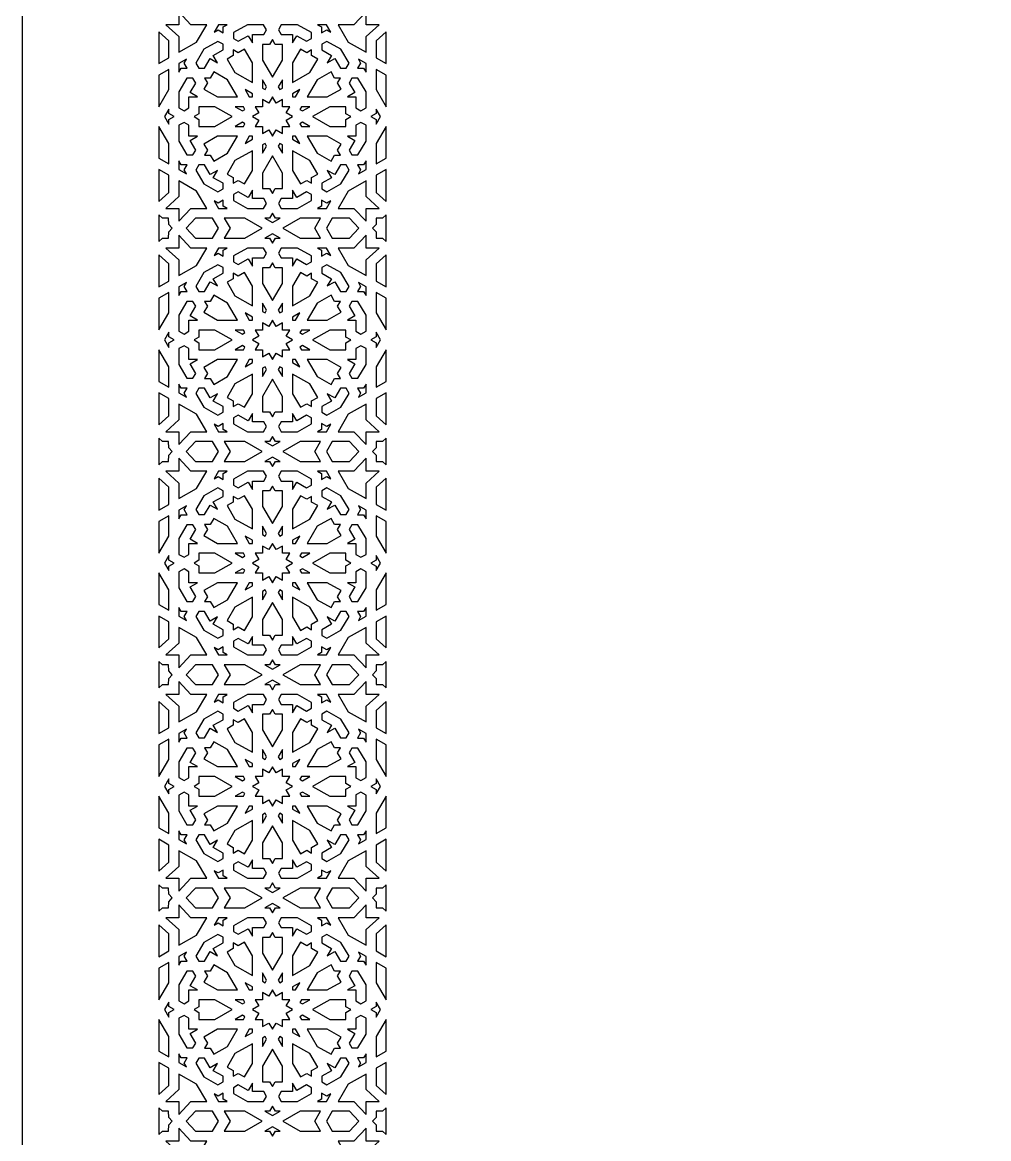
# Model space of a CAD drawing. Extents: x -425 to 425, y -950 to 950.
# Drawn here: x -425 to 0, y -1.3 to 489.6 of the extents above; entities that cross this region are included whole.
import ezdxf

# ---------------------------------------------------------------- set-up
doc = ezdxf.new("R2010")
doc.units = 0
doc.header["$MEASUREMENT"] = 0
doc.layers.add('LAYER_1', color=18, linetype='CONTINUOUS')

msp = doc.modelspace()

# ---------------------------------------------------------------- linework, layer by layer
at = {"layer": 'LAYER_1'}
for points in [[(-425, -950), (425, -950), (425, 950), (-425, 950)], [(-356.15, 488.59), (-361.94, 488.59), (-356.15, 483.4), (-356.15, 476.53), (-348.36, 480.94), (-343.86, 488.59), (-350.87, 488.59), (-356.15, 494.27)], [(-279.14, 488.59), (-286.14, 488.59), (-281.64, 480.94), (-273.85, 476.53), (-273.85, 483.4), (-268.06, 488.59), (-273.85, 488.59), (-273.85, 494.27)], [(-340.7, 485.28), (-338.93, 486.29), (-336.64, 484.99), (-336.64, 487.59), (-334.87, 488.59), (-338.76, 488.59)], [(-332.19, 485.1), (-332.19, 482.53), (-330.03, 481.31), (-325.72, 483.76), (-323.83, 480.56), (-323.83, 484.25), (-318.85, 484.25), (-317.61, 486.37), (-318.91, 488.59), (-326.03, 488.59)], [(-312.39, 486.37), (-311.15, 484.25), (-306.17, 484.25), (-306.17, 480.56), (-304.28, 483.76), (-299.97, 481.31), (-297.81, 482.53), (-297.81, 485.1), (-303.97, 488.59), (-311.09, 488.59)], [(-293.36, 487.59), (-293.36, 484.99), (-291.07, 486.29), (-289.3, 485.28), (-291.24, 488.59), (-295.13, 488.59)], [(-364.98, 471.48), (-360.57, 473.98), (-360.57, 481.57), (-364.98, 485.52)], [(-345.12, 477.77), (-348.68, 471.72), (-347.37, 469.5), (-344.88, 469.5), (-342.39, 473.73), (-339.13, 471.89), (-341.01, 475.09), (-336.7, 477.53), (-336.7, 479.98), (-338.96, 481.26)], [(-316.26, 479.91), (-319.41, 479.91), (-319.41, 473.04), (-315, 465.54), (-310.59, 473.04), (-310.59, 479.91), (-313.74, 479.91), (-315, 482.06)], [(-293.3, 479.98), (-293.3, 477.53), (-288.99, 475.09), (-290.87, 471.89), (-287.61, 473.73), (-285.12, 469.5), (-282.63, 469.5), (-281.32, 471.72), (-284.88, 477.77), (-291.04, 481.26)], [(-269.43, 481.57), (-269.43, 473.98), (-265.02, 471.48), (-265, 471.49), (-265, 485.5), (-265.02, 485.52)], [(-330.06, 476.28), (-332.25, 477.52), (-332.25, 475.04), (-334.97, 473.5), (-331.47, 467.55), (-323.83, 463.22), (-323.83, 471.88), (-327.33, 477.83)], [(-306.17, 471.88), (-306.17, 463.22), (-298.53, 467.55), (-295.03, 473.5), (-297.75, 475.04), (-297.75, 477.52), (-299.94, 476.28), (-302.67, 477.83)], [(-356.15, 471.52), (-356.15, 467.7), (-355.13, 469.44), (-352.48, 469.44), (-353.8, 471.69), (-352.78, 473.43)], [(-276.2, 471.69), (-277.52, 469.44), (-274.88, 469.44), (-273.85, 467.7), (-273.85, 471.52), (-277.22, 473.43)], [(-364.98, 466.46), (-364.98, 452.54), (-360.57, 460.04), (-360.57, 468.96)], [(-342.35, 465.13), (-344.87, 465.13), (-343.61, 462.98), (-345.18, 460.31), (-339.12, 456.87), (-330.3, 456.87), (-334.71, 464.37), (-340.77, 467.81)], [(-295.29, 464.37), (-299.7, 456.87), (-290.88, 456.87), (-284.82, 460.31), (-286.39, 462.98), (-285.13, 465.13), (-287.65, 465.13), (-289.23, 467.81)], [(-269.43, 460.04), (-265.02, 452.54), (-265, 452.57), (-265, 466.47), (-265.02, 466.46), (-269.43, 468.96)], [(-356.15, 459.02), (-356.15, 452.04), (-353.88, 450.76), (-351.73, 451.98), (-351.73, 456.87), (-347.96, 456.87), (-351.22, 458.72), (-348.73, 462.95), (-349.98, 465.07), (-352.59, 465.07)], [(-319.41, 460.71), (-318.23, 460.04), (-317.55, 461.2), (-319.41, 464.36)], [(-312.45, 461.2), (-311.77, 460.04), (-310.59, 460.71), (-310.59, 464.36)], [(-281.27, 462.95), (-278.78, 458.72), (-282.04, 456.87), (-278.27, 456.87), (-278.27, 451.98), (-276.12, 450.76), (-273.85, 452.04), (-273.85, 459.02), (-277.41, 465.07), (-280.02, 465.07)], [(-325.19, 456.87), (-323.83, 456.87), (-323.83, 458.21), (-327.05, 460.03)], [(-316.62, 454.12), (-319.41, 455.7), (-319.41, 452.53), (-322.64, 452.53), (-321.03, 449.79), (-323.82, 448.2), (-321.03, 446.62), (-322.64, 443.87), (-319.41, 443.87), (-319.41, 440.7), (-316.62, 442.29), (-315, 439.54), (-313.38, 442.29), (-310.59, 440.7), (-310.59, 443.87), (-307.36, 443.87), (-308.97, 446.62), (-306.18, 448.2), (-308.97, 449.79), (-307.36, 452.53), (-310.59, 452.53), (-310.59, 455.7), (-313.38, 454.12), (-315, 456.86)], [(-306.17, 458.21), (-306.17, 456.87), (-304.81, 456.87), (-302.95, 460.03)], [(-347.31, 449.44), (-349.49, 448.2), (-347.31, 446.96), (-347.31, 443.87), (-340.31, 443.87), (-332.67, 448.2), (-340.31, 452.53), (-347.31, 452.53)], [(-328.24, 450.71), (-327.07, 451.37), (-327.75, 452.53), (-331.46, 452.53)], [(-302.93, 451.37), (-301.76, 450.71), (-298.54, 452.53), (-302.25, 452.53)], [(-297.34, 448.2), (-289.7, 443.87), (-282.69, 443.87), (-282.69, 446.96), (-280.51, 448.2), (-282.69, 449.44), (-282.69, 452.53), (-289.7, 452.53)], [(-362.51, 448.2), (-360.57, 444.89), (-360.57, 446.9), (-358.28, 448.2), (-360.57, 449.5), (-360.57, 451.51)], [(-269.43, 449.5), (-271.72, 448.2), (-269.43, 446.9), (-269.43, 444.89), (-267.49, 448.2), (-269.43, 451.51)], [(-364.98, 429.93), (-360.57, 427.43), (-360.57, 436.36), (-364.98, 443.86)], [(-356.15, 444.36), (-356.15, 437.37), (-352.59, 431.33), (-349.98, 431.33), (-348.73, 433.45), (-351.22, 437.68), (-347.96, 439.53), (-351.73, 439.53), (-351.73, 444.42), (-353.88, 445.64)], [(-331.46, 443.87), (-327.75, 443.87), (-327.07, 445.03), (-328.24, 445.7)], [(-302.93, 445.03), (-302.25, 443.87), (-298.54, 443.87), (-301.76, 445.7)], [(-278.27, 444.42), (-278.27, 439.53), (-282.04, 439.53), (-278.78, 437.68), (-281.27, 433.45), (-280.02, 431.33), (-277.41, 431.33), (-273.85, 437.37), (-273.85, 444.36), (-276.12, 445.64)], [(-269.43, 436.36), (-269.43, 427.43), (-265, 429.93), (-265, 443.86)], [(-345.18, 436.09), (-343.61, 433.41), (-344.87, 431.27), (-342.35, 431.27), (-340.77, 428.59), (-334.71, 432.03), (-330.3, 439.53), (-339.12, 439.53)], [(-327.05, 436.37), (-323.83, 438.2), (-323.83, 439.53), (-325.19, 439.53)], [(-306.17, 438.2), (-302.95, 436.37), (-304.81, 439.53), (-306.17, 439.53)], [(-295.29, 432.03), (-289.23, 428.59), (-287.65, 431.27), (-285.13, 431.27), (-286.39, 433.41), (-284.82, 436.09), (-290.88, 439.53), (-299.7, 439.53)], [(-331.47, 428.85), (-334.97, 422.9), (-332.25, 421.35), (-332.25, 418.88), (-330.06, 420.11), (-327.33, 418.57), (-323.83, 424.52), (-323.83, 433.18)], [(-319.41, 435.69), (-319.41, 432.04), (-317.55, 435.2), (-318.23, 436.36)], [(-312.45, 435.2), (-310.59, 432.04), (-310.59, 435.69), (-311.77, 436.36)], [(-306.17, 424.52), (-302.67, 418.57), (-299.94, 420.11), (-297.75, 418.88), (-297.75, 421.35), (-295.03, 422.9), (-298.53, 428.85), (-306.17, 433.18)], [(-356.15, 424.88), (-352.78, 422.97), (-353.8, 424.71), (-352.48, 426.96), (-355.13, 426.96), (-356.15, 428.7)], [(-319.41, 423.36), (-319.41, 416.49), (-316.26, 416.49), (-315, 414.34), (-313.74, 416.49), (-310.59, 416.49), (-310.59, 423.36), (-315, 430.86)], [(-274.88, 426.96), (-277.52, 426.96), (-276.2, 424.71), (-277.22, 422.97), (-273.85, 424.88), (-273.85, 428.7)], [(-364.98, 410.88), (-360.57, 414.83), (-360.57, 422.42), (-364.98, 424.92)], [(-348.68, 424.68), (-345.12, 418.63), (-338.96, 415.14), (-336.7, 416.42), (-336.7, 418.87), (-341.01, 421.31), (-339.13, 424.51), (-342.39, 422.66), (-344.88, 426.9), (-347.37, 426.9)], [(-287.61, 422.66), (-290.87, 424.51), (-288.99, 421.31), (-293.3, 418.87), (-293.3, 416.42), (-291.04, 415.14), (-284.88, 418.63), (-281.32, 424.68), (-282.63, 426.9), (-285.12, 426.9)], [(-269.43, 422.42), (-269.43, 414.83), (-265, 410.88), (-265, 424.92)], [(-356.15, 412.99), (-361.94, 407.81), (-356.15, 407.81), (-356.15, 402.13), (-350.87, 407.81), (-343.86, 407.81), (-348.36, 415.45), (-356.15, 419.87)], [(-281.64, 415.45), (-286.14, 407.81), (-279.14, 407.81), (-273.85, 402.13), (-273.85, 407.81), (-268.06, 407.81), (-273.85, 412.99), (-273.85, 419.87)], [(-325.72, 412.64), (-330.03, 415.09), (-332.19, 413.86), (-332.19, 411.3), (-326.03, 407.81), (-318.91, 407.81), (-317.61, 410.03), (-318.85, 412.15), (-323.83, 412.15), (-323.83, 415.84)], [(-306.17, 412.15), (-311.15, 412.15), (-312.39, 410.03), (-311.09, 407.81), (-303.97, 407.81), (-297.81, 411.3), (-297.81, 413.86), (-299.97, 415.09), (-304.28, 412.64), (-306.17, 415.84)], [(-338.93, 410.11), (-340.7, 411.11), (-338.76, 407.81), (-334.87, 407.81), (-336.64, 408.81), (-336.64, 411.41)], [(-293.36, 408.81), (-295.13, 407.81), (-291.24, 407.81), (-289.3, 411.11), (-291.07, 410.11), (-293.36, 411.41)], [(-364.98, 393.27), (-363.35, 394.73), (-360.65, 394.73), (-360.57, 397.46), (-359.05, 399.1), (-360.57, 400.74), (-360.65, 403.47), (-363.35, 403.47), (-364.98, 404.93)], [(-352.98, 399.1), (-348.91, 394.73), (-341.31, 394.73), (-338.74, 399.1), (-341.31, 403.47), (-348.91, 403.47)], [(-333.64, 399.1), (-336.21, 394.73), (-327.21, 394.73), (-319.5, 399.1), (-327.21, 403.47), (-336.21, 403.47)], [(-316.32, 403.47), (-318.37, 403.47), (-315, 401.56), (-311.63, 403.47), (-313.68, 403.47), (-315, 405.72)], [(-310.5, 399.1), (-302.79, 394.73), (-293.8, 394.73), (-296.36, 399.1), (-293.8, 403.47), (-302.79, 403.47)], [(-291.26, 399.1), (-288.69, 394.73), (-281.09, 394.73), (-277.03, 399.1), (-281.09, 403.47), (-288.69, 403.47)], [(-266.65, 403.47), (-269.35, 403.47), (-269.43, 400.74), (-270.95, 399.1), (-269.43, 397.46), (-269.35, 394.73), (-266.65, 394.73), (-265.02, 393.27), (-265, 393.29), (-265, 404.93)], [(-356.15, 390.39), (-361.94, 390.39), (-356.15, 385.21), (-356.15, 378.33), (-348.36, 382.75), (-343.86, 390.39), (-350.87, 390.39), (-356.15, 396.07)], [(-318.37, 394.73), (-316.32, 394.73), (-315, 392.48), (-313.68, 394.73), (-311.63, 394.73), (-315, 396.64)], [(-279.14, 390.39), (-286.14, 390.39), (-281.64, 382.75), (-273.85, 378.33), (-273.85, 385.21), (-268.06, 390.39), (-273.85, 390.39), (-273.85, 396.07)], [(-340.7, 387.08), (-338.93, 388.09), (-336.64, 386.79), (-336.64, 389.39), (-334.87, 390.39), (-338.76, 390.39)], [(-332.19, 386.9), (-332.19, 384.34), (-330.03, 383.11), (-325.72, 385.56), (-323.83, 382.36), (-323.83, 386.05), (-318.85, 386.05), (-317.61, 388.17), (-318.91, 390.39), (-326.03, 390.39)], [(-312.39, 388.17), (-311.15, 386.05), (-306.17, 386.05), (-306.17, 382.36), (-304.28, 385.56), (-299.97, 383.11), (-297.81, 384.34), (-297.81, 386.9), (-303.97, 390.39), (-311.09, 390.39)], [(-293.36, 389.39), (-293.36, 386.79), (-291.07, 388.09), (-289.3, 387.08), (-291.24, 390.39), (-295.13, 390.39)], [(-364.98, 373.28), (-360.57, 375.78), (-360.57, 383.37), (-364.98, 387.32)], [(-345.12, 379.57), (-348.68, 373.52), (-347.37, 371.3), (-344.88, 371.3), (-342.39, 375.54), (-339.13, 373.69), (-341.01, 376.89), (-336.7, 379.33), (-336.7, 381.78), (-338.96, 383.06)], [(-316.26, 381.71), (-319.41, 381.71), (-319.41, 374.84), (-315, 367.34), (-310.59, 374.84), (-310.59, 381.71), (-313.74, 381.71), (-315, 383.86)], [(-293.3, 381.78), (-293.3, 379.33), (-288.99, 376.89), (-290.87, 373.69), (-287.61, 375.54), (-285.12, 371.3), (-282.63, 371.3), (-281.32, 373.52), (-284.88, 379.57), (-291.04, 383.06)], [(-269.43, 383.37), (-269.43, 375.78), (-265.02, 373.28), (-265.02, 387.32)], [(-330.06, 378.08), (-332.25, 379.32), (-332.25, 376.85), (-334.97, 375.3), (-331.47, 369.35), (-323.83, 365.02), (-323.83, 373.68), (-327.33, 379.63)], [(-306.17, 373.68), (-306.17, 365.02), (-298.53, 369.35), (-295.03, 375.3), (-297.75, 376.85), (-297.75, 379.32), (-299.94, 378.08), (-302.67, 379.63)], [(-356.15, 373.32), (-356.15, 369.5), (-355.13, 371.24), (-352.48, 371.24), (-353.8, 373.49), (-352.78, 375.23)], [(-276.2, 373.49), (-277.52, 371.24), (-274.88, 371.24), (-273.85, 369.5), (-273.85, 373.32), (-277.22, 375.23)], [(-364.98, 368.27), (-364.98, 354.34), (-360.57, 361.84), (-360.57, 370.77)], [(-342.35, 366.93), (-344.87, 366.93), (-343.61, 364.79), (-345.18, 362.11), (-339.12, 358.67), (-330.3, 358.67), (-334.71, 366.17), (-340.77, 369.61)], [(-295.29, 366.17), (-299.7, 358.67), (-290.88, 358.67), (-284.82, 362.11), (-286.39, 364.79), (-285.13, 366.93), (-287.65, 366.93), (-289.23, 369.61)], [(-269.43, 361.84), (-265.02, 354.34), (-265.02, 368.27), (-269.43, 370.77)], [(-356.15, 360.82), (-356.15, 353.84), (-353.88, 352.56), (-351.73, 353.78), (-351.73, 358.67), (-347.96, 358.67), (-351.22, 360.52), (-348.73, 364.75), (-349.98, 366.87), (-352.59, 366.87)], [(-319.41, 362.51), (-318.23, 361.84), (-317.55, 363), (-319.41, 366.16)], [(-312.45, 363), (-311.77, 361.84), (-310.59, 362.51), (-310.59, 366.16)], [(-281.27, 364.75), (-278.78, 360.52), (-282.04, 358.67), (-278.27, 358.67), (-278.27, 353.78), (-276.12, 352.56), (-273.85, 353.84), (-273.85, 360.82), (-277.41, 366.87), (-280.02, 366.87)], [(-325.19, 358.67), (-323.83, 358.67), (-323.83, 360), (-327.05, 361.83)], [(-316.62, 355.91), (-319.41, 357.5), (-319.41, 354.33), (-322.64, 354.33), (-321.03, 351.58), (-323.82, 350), (-321.03, 348.41), (-322.64, 345.67), (-319.41, 345.67), (-319.41, 342.5), (-316.62, 344.08), (-315, 341.34), (-313.38, 344.08), (-310.59, 342.5), (-310.59, 345.67), (-307.36, 345.67), (-308.97, 348.41), (-306.18, 350), (-308.97, 351.58), (-307.36, 354.33), (-310.59, 354.33), (-310.59, 357.5), (-313.38, 355.91), (-315, 358.66)], [(-306.17, 360), (-306.17, 358.67), (-304.81, 358.67), (-302.95, 361.83)], [(-347.31, 351.24), (-349.49, 350), (-347.31, 348.76), (-347.31, 345.67), (-340.31, 345.67), (-332.67, 350), (-340.31, 354.33), (-347.31, 354.33)], [(-328.24, 352.5), (-327.07, 353.17), (-327.75, 354.33), (-331.46, 354.33)], [(-302.93, 353.17), (-301.76, 352.5), (-298.54, 354.33), (-302.25, 354.33)], [(-297.34, 350), (-289.7, 345.67), (-282.69, 345.67), (-282.69, 348.76), (-280.51, 350), (-282.69, 351.24), (-282.69, 354.33), (-289.7, 354.33)], [(-362.51, 350), (-360.57, 346.69), (-360.57, 348.7), (-358.28, 350), (-360.57, 351.3), (-360.57, 353.31)], [(-269.43, 351.3), (-271.72, 350), (-269.43, 348.7), (-269.43, 346.69), (-267.49, 350), (-269.43, 353.31)], [(-364.98, 331.73), (-360.57, 329.23), (-360.57, 338.16), (-364.98, 345.66)], [(-356.15, 346.16), (-356.15, 339.18), (-352.59, 333.13), (-349.98, 333.13), (-348.73, 335.25), (-351.22, 339.48), (-347.96, 341.33), (-351.73, 341.33), (-351.73, 346.22), (-353.88, 347.44)], [(-331.46, 345.67), (-327.75, 345.67), (-327.07, 346.83), (-328.24, 347.49)], [(-302.93, 346.83), (-302.25, 345.67), (-298.54, 345.67), (-301.76, 347.49)], [(-278.27, 346.22), (-278.27, 341.33), (-282.04, 341.33), (-278.78, 339.48), (-281.27, 335.25), (-280.02, 333.13), (-277.41, 333.13), (-273.85, 339.18), (-273.85, 346.16), (-276.12, 347.44)], [(-269.43, 338.16), (-269.43, 329.23), (-265.02, 331.73), (-265, 331.72), (-265, 345.63), (-265.02, 345.66)], [(-345.18, 337.89), (-343.61, 335.22), (-344.87, 333.07), (-342.35, 333.07), (-340.77, 330.39), (-334.71, 333.83), (-330.3, 341.33), (-339.12, 341.33)], [(-327.05, 338.17), (-323.83, 339.99), (-323.83, 341.33), (-325.19, 341.33)], [(-306.17, 339.99), (-302.95, 338.17), (-304.81, 341.33), (-306.17, 341.33)], [(-295.29, 333.83), (-289.23, 330.39), (-287.65, 333.07), (-285.13, 333.07), (-286.39, 335.22), (-284.82, 337.89), (-290.88, 341.33), (-299.7, 341.33)], [(-331.47, 330.65), (-334.97, 324.7), (-332.25, 323.15), (-332.25, 320.68), (-330.06, 321.92), (-327.33, 320.37), (-323.83, 326.32), (-323.83, 334.98)], [(-319.41, 337.49), (-319.41, 333.84), (-317.55, 337), (-318.23, 338.16)], [(-312.45, 337), (-310.59, 333.84), (-310.59, 337.49), (-311.77, 338.16)], [(-306.17, 326.32), (-302.67, 320.37), (-299.94, 321.92), (-297.75, 320.68), (-297.75, 323.15), (-295.03, 324.7), (-298.53, 330.65), (-306.17, 334.98)], [(-356.15, 326.68), (-352.78, 324.77), (-353.8, 326.51), (-352.48, 328.76), (-355.13, 328.76), (-356.15, 330.5)], [(-319.41, 325.16), (-319.41, 318.29), (-316.26, 318.29), (-315, 316.14), (-313.74, 318.29), (-310.59, 318.29), (-310.59, 325.16), (-315, 332.66)], [(-274.88, 328.76), (-277.52, 328.76), (-276.2, 326.51), (-277.22, 324.77), (-273.85, 326.68), (-273.85, 330.5)], [(-364.98, 312.68), (-360.57, 316.63), (-360.57, 324.22), (-364.98, 326.72)], [(-348.68, 326.48), (-345.12, 320.43), (-338.96, 316.94), (-336.7, 318.22), (-336.7, 320.67), (-341.01, 323.11), (-339.13, 326.31), (-342.39, 324.47), (-344.88, 328.7), (-347.37, 328.7)], [(-287.61, 324.47), (-290.87, 326.31), (-288.99, 323.11), (-293.3, 320.67), (-293.3, 318.22), (-291.04, 316.94), (-284.88, 320.43), (-281.32, 326.48), (-282.63, 328.7), (-285.12, 328.7)], [(-269.43, 324.22), (-269.43, 316.63), (-265.02, 312.68), (-265, 312.7), (-265, 326.71), (-265.02, 326.72)], [(-356.15, 314.8), (-361.94, 309.61), (-356.15, 309.61), (-356.15, 303.93), (-350.87, 309.61), (-343.86, 309.61), (-348.36, 317.26), (-356.15, 321.67)], [(-281.64, 317.26), (-286.14, 309.61), (-279.14, 309.61), (-273.85, 303.93), (-273.85, 309.61), (-268.06, 309.61), (-273.85, 314.8), (-273.85, 321.67)], [(-325.72, 314.44), (-330.03, 316.89), (-332.19, 315.66), (-332.19, 313.1), (-326.03, 309.61), (-318.91, 309.61), (-317.61, 311.83), (-318.85, 313.95), (-323.83, 313.95), (-323.83, 317.64)], [(-306.17, 313.95), (-311.15, 313.95), (-312.39, 311.83), (-311.09, 309.61), (-303.97, 309.61), (-297.81, 313.1), (-297.81, 315.66), (-299.97, 316.89), (-304.28, 314.44), (-306.17, 317.64)], [(-338.93, 311.91), (-340.7, 312.92), (-338.76, 309.61), (-334.87, 309.61), (-336.64, 310.61), (-336.64, 313.21)], [(-293.36, 310.61), (-295.13, 309.61), (-291.24, 309.61), (-289.3, 312.92), (-291.07, 311.91), (-293.36, 313.21)], [(-365, 295.09), (-363.35, 296.57), (-360.65, 296.57), (-360.57, 299.3), (-359.06, 300.92), (-360.57, 302.54), (-360.65, 305.27), (-363.35, 305.27), (-365, 306.75)], [(-352.96, 300.92), (-348.91, 296.57), (-341.31, 296.57), (-338.75, 300.92), (-341.31, 305.27), (-348.91, 305.27)], [(-333.65, 300.92), (-336.21, 296.57), (-327.21, 296.57), (-319.54, 300.92), (-327.21, 305.27), (-336.21, 305.27)], [(-316.32, 305.27), (-318.37, 305.27), (-315, 303.36), (-311.63, 305.27), (-313.68, 305.27), (-315, 307.52)], [(-310.46, 300.92), (-302.79, 296.57), (-293.8, 296.57), (-296.35, 300.92), (-293.8, 305.27), (-302.79, 305.27)], [(-291.25, 300.92), (-288.69, 296.57), (-281.09, 296.57), (-277.04, 300.92), (-281.09, 305.27), (-288.69, 305.27)], [(-266.65, 305.27), (-269.35, 305.27), (-269.43, 302.54), (-270.94, 300.92), (-269.43, 299.3), (-269.35, 296.57), (-266.65, 296.57), (-265, 295.09), (-265, 306.75)], [(-356.15, 292.23), (-361.94, 292.23), (-356.15, 287.04), (-356.15, 280.17), (-348.36, 284.58), (-343.86, 292.23), (-350.87, 292.23), (-356.15, 297.91)], [(-318.37, 296.57), (-316.32, 296.57), (-315, 294.32), (-313.68, 296.57), (-311.63, 296.57), (-315, 298.48)], [(-279.14, 292.23), (-286.14, 292.23), (-281.64, 284.58), (-273.85, 280.17), (-273.85, 287.04), (-268.06, 292.23), (-273.85, 292.23), (-273.85, 297.91)], [(-340.7, 288.92), (-338.93, 289.93), (-336.64, 288.63), (-336.64, 291.23), (-334.87, 292.23), (-338.76, 292.23)], [(-332.19, 288.74), (-332.19, 286.17), (-330.03, 284.95), (-325.72, 287.4), (-323.83, 284.2), (-323.83, 287.89), (-318.85, 287.89), (-317.61, 290.01), (-318.91, 292.23), (-326.03, 292.23)], [(-312.39, 290.01), (-311.15, 287.89), (-306.17, 287.89), (-306.17, 284.2), (-304.28, 287.4), (-299.97, 284.95), (-297.81, 286.17), (-297.81, 288.74), (-303.97, 292.23), (-311.09, 292.23)], [(-293.36, 291.23), (-293.36, 288.63), (-291.07, 289.93), (-289.3, 288.92), (-291.24, 292.23), (-295.13, 292.23)], [(-364.98, 275.11), (-360.57, 277.61), (-360.57, 285.21), (-364.98, 289.16)], [(-345.12, 281.41), (-348.68, 275.36), (-347.37, 273.14), (-344.88, 273.14), (-342.39, 277.37), (-339.13, 275.53), (-341.01, 278.73), (-336.7, 281.17), (-336.7, 283.62), (-338.96, 284.9)], [(-316.26, 283.55), (-319.41, 283.55), (-319.41, 276.68), (-315, 269.18), (-310.59, 276.68), (-310.59, 283.55), (-313.74, 283.55), (-315, 285.7)], [(-293.3, 283.62), (-293.3, 281.17), (-288.99, 278.73), (-290.87, 275.53), (-287.61, 277.37), (-285.12, 273.14), (-282.63, 273.14), (-281.32, 275.36), (-284.88, 281.41), (-291.04, 284.9)], [(-269.43, 285.21), (-269.43, 277.61), (-265.02, 275.11), (-265, 275.13), (-265, 289.14), (-265.02, 289.16)], [(-330.06, 279.92), (-332.25, 281.16), (-332.25, 278.68), (-334.97, 277.14), (-331.47, 271.19), (-323.83, 266.86), (-323.83, 275.52), (-327.33, 281.47)], [(-306.17, 275.52), (-306.17, 266.86), (-298.53, 271.19), (-295.03, 277.14), (-297.75, 278.68), (-297.75, 281.16), (-299.94, 279.92), (-302.67, 281.47)], [(-356.15, 275.16), (-356.15, 271.34), (-355.13, 273.08), (-352.48, 273.08), (-353.8, 275.33), (-352.78, 277.07)], [(-276.2, 275.33), (-277.52, 273.08), (-274.88, 273.08), (-273.85, 271.34), (-273.85, 275.16), (-277.22, 277.07)], [(-364.98, 270.1), (-364.98, 256.18), (-360.57, 263.68), (-360.57, 272.6)], [(-342.35, 268.77), (-344.87, 268.77), (-343.61, 266.62), (-345.18, 263.95), (-339.12, 260.51), (-330.3, 260.51), (-334.71, 268.01), (-340.77, 271.45)], [(-295.29, 268.01), (-299.7, 260.51), (-290.88, 260.51), (-284.82, 263.95), (-286.39, 266.62), (-285.13, 268.77), (-287.65, 268.77), (-289.23, 271.45)], [(-269.43, 263.68), (-265.02, 256.18), (-265, 256.21), (-265, 270.11), (-265.02, 270.1), (-269.43, 272.6)], [(-356.15, 262.66), (-356.15, 255.68), (-353.88, 254.4), (-351.73, 255.62), (-351.73, 260.51), (-347.96, 260.51), (-351.22, 262.36), (-348.73, 266.59), (-349.98, 268.71), (-352.59, 268.71)], [(-319.41, 264.35), (-318.23, 263.68), (-317.55, 264.84), (-319.41, 268)], [(-312.45, 264.84), (-311.77, 263.68), (-310.59, 264.35), (-310.59, 268)], [(-281.27, 266.59), (-278.78, 262.36), (-282.04, 260.51), (-278.27, 260.51), (-278.27, 255.62), (-276.12, 254.4), (-273.85, 255.68), (-273.85, 262.66), (-277.41, 268.71), (-280.02, 268.71)], [(-325.19, 260.51), (-323.83, 260.51), (-323.83, 261.85), (-327.05, 263.67)], [(-316.62, 257.75), (-319.41, 259.34), (-319.41, 256.17), (-322.64, 256.17), (-321.03, 253.42), (-323.82, 251.84), (-321.03, 250.25), (-322.64, 247.51), (-319.41, 247.51), (-319.41, 244.34), (-316.62, 245.92), (-315, 243.18), (-313.38, 245.92), (-310.59, 244.34), (-310.59, 247.51), (-307.36, 247.51), (-308.97, 250.25), (-306.18, 251.84), (-308.97, 253.42), (-307.36, 256.17), (-310.59, 256.17), (-310.59, 259.34), (-313.38, 257.75), (-315, 260.5)], [(-306.17, 261.85), (-306.17, 260.51), (-304.81, 260.51), (-302.95, 263.67)], [(-347.31, 253.08), (-349.49, 251.84), (-347.31, 250.6), (-347.31, 247.51), (-340.31, 247.51), (-332.67, 251.84), (-340.31, 256.17), (-347.31, 256.17)], [(-328.24, 254.35), (-327.07, 255.01), (-327.75, 256.17), (-331.46, 256.17)], [(-302.93, 255.01), (-301.76, 254.35), (-298.54, 256.17), (-302.25, 256.17)], [(-297.34, 251.84), (-289.7, 247.51), (-282.69, 247.51), (-282.69, 250.6), (-280.51, 251.84), (-282.69, 253.08), (-282.69, 256.17), (-289.7, 256.17)], [(-362.51, 251.84), (-360.57, 248.53), (-360.57, 250.54), (-358.28, 251.84), (-360.57, 253.14), (-360.57, 255.15)], [(-269.43, 253.14), (-271.72, 251.84), (-269.43, 250.54), (-269.43, 248.53), (-267.49, 251.84), (-269.43, 255.15)], [(-364.98, 233.57), (-360.57, 231.07), (-360.57, 240), (-364.98, 247.5)], [(-356.15, 248), (-356.15, 241.01), (-352.59, 234.97), (-349.98, 234.97), (-348.73, 237.08), (-351.22, 241.32), (-347.96, 243.17), (-351.73, 243.17), (-351.73, 248.06), (-353.88, 249.28)], [(-331.46, 247.51), (-327.75, 247.51), (-327.07, 248.67), (-328.24, 249.33)], [(-302.93, 248.67), (-302.25, 247.51), (-298.54, 247.51), (-301.76, 249.33)], [(-278.27, 248.06), (-278.27, 243.17), (-282.04, 243.17), (-278.78, 241.32), (-281.27, 237.08), (-280.02, 234.97), (-277.41, 234.97), (-273.85, 241.01), (-273.85, 248), (-276.12, 249.28)], [(-269.43, 240), (-269.43, 231.07), (-265.02, 233.57), (-265.02, 247.5)], [(-345.18, 239.73), (-343.61, 237.05), (-344.87, 234.91), (-342.35, 234.91), (-340.77, 232.23), (-334.71, 235.67), (-330.3, 243.17), (-339.12, 243.17)], [(-327.05, 240.01), (-323.83, 241.83), (-323.83, 243.17), (-325.19, 243.17)], [(-306.17, 241.83), (-302.95, 240.01), (-304.81, 243.17), (-306.17, 243.17)], [(-295.29, 235.67), (-289.23, 232.23), (-287.65, 234.91), (-285.13, 234.91), (-286.39, 237.05), (-284.82, 239.73), (-290.88, 243.17), (-299.7, 243.17)], [(-331.47, 232.49), (-334.97, 226.54), (-332.25, 224.99), (-332.25, 222.52), (-330.06, 223.75), (-327.33, 222.21), (-323.83, 228.16), (-323.83, 236.82)], [(-319.41, 239.33), (-319.41, 235.68), (-317.55, 238.84), (-318.23, 240)], [(-312.45, 238.84), (-310.59, 235.68), (-310.59, 239.33), (-311.77, 240)], [(-306.17, 228.16), (-302.67, 222.21), (-299.94, 223.75), (-297.75, 222.52), (-297.75, 224.99), (-295.03, 226.54), (-298.53, 232.49), (-306.17, 236.82)], [(-356.15, 228.52), (-352.78, 226.61), (-353.8, 228.35), (-352.48, 230.6), (-355.13, 230.6), (-356.15, 232.34)], [(-319.41, 227), (-319.41, 220.12), (-316.26, 220.12), (-315, 217.98), (-313.74, 220.12), (-310.59, 220.12), (-310.59, 227), (-315, 234.5)], [(-274.88, 230.6), (-277.52, 230.6), (-276.2, 228.35), (-277.22, 226.61), (-273.85, 228.52), (-273.85, 232.34)], [(-364.98, 214.52), (-360.57, 218.47), (-360.57, 226.06), (-364.98, 228.56)], [(-348.68, 228.32), (-345.12, 222.27), (-338.96, 218.78), (-336.7, 220.06), (-336.7, 222.51), (-341.01, 224.95), (-339.13, 228.15), (-342.39, 226.3), (-344.88, 230.54), (-347.37, 230.54)], [(-287.61, 226.3), (-290.87, 228.15), (-288.99, 224.95), (-293.3, 222.51), (-293.3, 220.06), (-291.04, 218.78), (-284.88, 222.27), (-281.32, 228.32), (-282.63, 230.54), (-285.12, 230.54)], [(-269.43, 226.06), (-269.43, 218.47), (-265.02, 214.52), (-265.02, 228.56)], [(-356.15, 216.63), (-361.94, 211.45), (-356.15, 211.45), (-356.15, 205.76), (-350.87, 211.45), (-343.86, 211.45), (-348.36, 219.09), (-356.15, 223.51)], [(-281.64, 219.09), (-286.14, 211.45), (-279.14, 211.45), (-273.85, 205.76), (-273.85, 211.45), (-268.06, 211.45), (-273.85, 216.63), (-273.85, 223.51)], [(-325.72, 216.28), (-330.03, 218.73), (-332.19, 217.5), (-332.19, 214.94), (-326.03, 211.45), (-318.91, 211.45), (-317.61, 213.67), (-318.85, 215.79), (-323.83, 215.79), (-323.83, 219.48)], [(-306.17, 215.79), (-311.15, 215.79), (-312.39, 213.67), (-311.09, 211.45), (-303.97, 211.45), (-297.81, 214.94), (-297.81, 217.5), (-299.97, 218.73), (-304.28, 216.28), (-306.17, 219.48)], [(-338.93, 213.75), (-340.7, 214.75), (-338.76, 211.45), (-334.87, 211.45), (-336.64, 212.45), (-336.64, 215.05)], [(-293.36, 212.45), (-295.13, 211.45), (-291.24, 211.45), (-289.3, 214.75), (-291.07, 213.75), (-293.36, 215.05)], [(-364.98, 196.91), (-363.35, 198.37), (-360.65, 198.37), (-360.57, 201.1), (-359.05, 202.74), (-360.57, 204.38), (-360.65, 207.11), (-363.35, 207.11), (-364.98, 208.57)], [(-352.98, 202.74), (-348.91, 198.37), (-341.31, 198.37), (-338.74, 202.74), (-341.31, 207.11), (-348.91, 207.11)], [(-333.64, 202.74), (-336.21, 198.37), (-327.21, 198.37), (-319.5, 202.74), (-327.21, 207.11), (-336.21, 207.11)], [(-316.32, 207.11), (-318.37, 207.11), (-315, 205.2), (-311.63, 207.11), (-313.68, 207.11), (-315, 209.36)], [(-310.5, 202.74), (-302.79, 198.37), (-293.8, 198.37), (-296.36, 202.74), (-293.8, 207.11), (-302.79, 207.11)], [(-291.26, 202.74), (-288.69, 198.37), (-281.09, 198.37), (-277.03, 202.74), (-281.09, 207.11), (-288.69, 207.11)], [(-266.65, 207.11), (-269.35, 207.11), (-269.43, 204.38), (-270.95, 202.74), (-269.43, 201.1), (-269.35, 198.37), (-266.65, 198.37), (-265.02, 196.91), (-265.02, 208.57)], [(-356.15, 194.03), (-361.94, 194.03), (-356.15, 188.85), (-356.15, 181.97), (-348.36, 186.39), (-343.86, 194.03), (-350.87, 194.03), (-356.15, 199.71)], [(-318.37, 198.37), (-316.32, 198.37), (-315, 196.12), (-313.68, 198.37), (-311.63, 198.37), (-315, 200.28)], [(-279.14, 194.03), (-286.14, 194.03), (-281.64, 186.39), (-273.85, 181.97), (-273.85, 188.85), (-268.06, 194.03), (-273.85, 194.03), (-273.85, 199.71)], [(-340.7, 190.72), (-338.93, 191.73), (-336.64, 190.43), (-336.64, 193.03), (-334.87, 194.03), (-338.76, 194.03)], [(-332.19, 190.54), (-332.19, 187.98), (-330.03, 186.75), (-325.72, 189.2), (-323.83, 186), (-323.83, 189.69), (-318.85, 189.69), (-317.61, 191.81), (-318.91, 194.03), (-326.03, 194.03)], [(-312.39, 191.81), (-311.15, 189.69), (-306.17, 189.69), (-306.17, 186), (-304.28, 189.2), (-299.97, 186.75), (-297.81, 187.98), (-297.81, 190.54), (-303.97, 194.03), (-311.09, 194.03)], [(-293.36, 193.03), (-293.36, 190.43), (-291.07, 191.73), (-289.3, 190.72), (-291.24, 194.03), (-295.13, 194.03)], [(-364.98, 176.92), (-360.57, 179.42), (-360.57, 187.01), (-364.98, 190.96)], [(-345.12, 183.21), (-348.68, 177.16), (-347.37, 174.94), (-344.88, 174.94), (-342.39, 179.18), (-339.13, 177.33), (-341.01, 180.53), (-336.7, 182.97), (-336.7, 185.42), (-338.96, 186.7)], [(-316.26, 185.35), (-319.41, 185.35), (-319.41, 178.48), (-315, 170.98), (-310.59, 178.48), (-310.59, 185.35), (-313.74, 185.35), (-315, 187.5)], [(-293.3, 185.42), (-293.3, 182.97), (-288.99, 180.53), (-290.87, 177.33), (-287.61, 179.18), (-285.12, 174.94), (-282.63, 174.94), (-281.32, 177.16), (-284.88, 183.21), (-291.04, 186.7)], [(-269.43, 187.01), (-269.43, 179.42), (-265.02, 176.92), (-265.02, 190.96)], [(-330.06, 181.72), (-332.25, 182.96), (-332.25, 180.49), (-334.97, 178.94), (-331.47, 172.99), (-323.83, 168.66), (-323.83, 177.32), (-327.33, 183.27)], [(-306.17, 177.32), (-306.17, 168.66), (-298.53, 172.99), (-295.03, 178.94), (-297.75, 180.49), (-297.75, 182.96), (-299.94, 181.72), (-302.67, 183.27)], [(-356.15, 176.96), (-356.15, 173.14), (-355.13, 174.88), (-352.48, 174.88), (-353.8, 177.13), (-352.78, 178.87)], [(-276.2, 177.13), (-277.52, 174.88), (-274.88, 174.88), (-273.85, 173.14), (-273.85, 176.96), (-277.22, 178.87)], [(-364.98, 171.91), (-364.98, 157.98), (-360.57, 165.48), (-360.57, 174.41)], [(-342.35, 170.57), (-344.87, 170.57), (-343.61, 168.42), (-345.18, 165.75), (-339.12, 162.31), (-330.3, 162.31), (-334.71, 169.81), (-340.77, 173.25)], [(-295.29, 169.81), (-299.7, 162.31), (-290.88, 162.31), (-284.82, 165.75), (-286.39, 168.42), (-285.13, 170.57), (-287.65, 170.57), (-289.23, 173.25)], [(-269.43, 165.48), (-265.02, 157.98), (-265.02, 171.91), (-269.43, 174.41)], [(-356.15, 164.46), (-356.15, 157.48), (-353.88, 156.2), (-351.73, 157.42), (-351.73, 162.31), (-347.96, 162.31), (-351.22, 164.16), (-348.73, 168.39), (-349.98, 170.51), (-352.59, 170.51)], [(-319.41, 166.15), (-318.23, 165.48), (-317.55, 166.64), (-319.41, 169.8)], [(-312.45, 166.64), (-311.77, 165.48), (-310.59, 166.15), (-310.59, 169.8)], [(-281.27, 168.39), (-278.78, 164.16), (-282.04, 162.31), (-278.27, 162.31), (-278.27, 157.42), (-276.12, 156.2), (-273.85, 157.48), (-273.85, 164.46), (-277.41, 170.51), (-280.02, 170.51)], [(-325.19, 162.31), (-323.83, 162.31), (-323.83, 163.64), (-327.05, 165.47)], [(-316.62, 159.55), (-319.41, 161.14), (-319.41, 157.97), (-322.64, 157.97), (-321.03, 155.22), (-323.82, 153.64), (-321.03, 152.05), (-322.64, 149.31), (-319.41, 149.31), (-319.41, 146.14), (-316.62, 147.72), (-315, 144.98), (-313.38, 147.72), (-310.59, 146.14), (-310.59, 149.31), (-307.36, 149.31), (-308.97, 152.05), (-306.18, 153.64), (-308.97, 155.22), (-307.36, 157.97), (-310.59, 157.97), (-310.59, 161.14), (-313.38, 159.55), (-315, 162.3)], [(-306.17, 163.64), (-306.17, 162.31), (-304.81, 162.31), (-302.95, 165.47)], [(-347.31, 154.88), (-349.49, 153.64), (-347.31, 152.4), (-347.31, 149.31), (-340.31, 149.31), (-332.67, 153.64), (-340.31, 157.97), (-347.31, 157.97)], [(-328.24, 156.14), (-327.07, 156.81), (-327.75, 157.97), (-331.46, 157.97)], [(-302.93, 156.81), (-301.76, 156.14), (-298.54, 157.97), (-302.25, 157.97)], [(-297.34, 153.64), (-289.7, 149.31), (-282.69, 149.31), (-282.69, 152.4), (-280.51, 153.64), (-282.69, 154.88), (-282.69, 157.97), (-289.7, 157.97)], [(-362.51, 153.64), (-360.57, 150.33), (-360.57, 152.34), (-358.28, 153.64), (-360.57, 154.94), (-360.57, 156.95)], [(-269.43, 154.94), (-271.72, 153.64), (-269.43, 152.34), (-269.43, 150.33), (-267.49, 153.64), (-269.43, 156.95)], [(-364.98, 135.37), (-360.57, 132.87), (-360.57, 141.8), (-364.98, 149.3)], [(-356.15, 149.8), (-356.15, 142.82), (-352.59, 136.77), (-349.98, 136.77), (-348.73, 138.89), (-351.22, 143.12), (-347.96, 144.97), (-351.73, 144.97), (-351.73, 149.86), (-353.88, 151.08)], [(-331.46, 149.31), (-327.75, 149.31), (-327.07, 150.47), (-328.24, 151.13)], [(-302.93, 150.47), (-302.25, 149.31), (-298.54, 149.31), (-301.76, 151.13)], [(-278.27, 149.86), (-278.27, 144.97), (-282.04, 144.97), (-278.78, 143.12), (-281.27, 138.89), (-280.02, 136.77), (-277.41, 136.77), (-273.85, 142.82), (-273.85, 149.8), (-276.12, 151.08)], [(-269.43, 141.8), (-269.43, 132.87), (-265.02, 135.37), (-265, 135.36), (-265, 149.27), (-265.02, 149.3)], [(-345.18, 141.53), (-343.61, 138.85), (-344.87, 136.71), (-342.35, 136.71), (-340.77, 134.03), (-334.71, 137.47), (-330.3, 144.97), (-339.12, 144.97)], [(-327.05, 141.81), (-323.83, 143.63), (-323.83, 144.97), (-325.19, 144.97)], [(-306.17, 143.63), (-302.95, 141.81), (-304.81, 144.97), (-306.17, 144.97)], [(-295.29, 137.47), (-289.23, 134.03), (-287.65, 136.71), (-285.13, 136.71), (-286.39, 138.85), (-284.82, 141.53), (-290.88, 144.97), (-299.7, 144.97)], [(-331.47, 134.29), (-334.97, 128.34), (-332.25, 126.79), (-332.25, 124.32), (-330.06, 125.56), (-327.33, 124.01), (-323.83, 129.96), (-323.83, 138.62)], [(-319.41, 141.13), (-319.41, 137.48), (-317.55, 140.64), (-318.23, 141.8)], [(-312.45, 140.64), (-310.59, 137.48), (-310.59, 141.13), (-311.77, 141.8)], [(-306.17, 129.96), (-302.67, 124.01), (-299.94, 125.56), (-297.75, 124.32), (-297.75, 126.79), (-295.03, 128.34), (-298.53, 134.29), (-306.17, 138.62)], [(-356.15, 130.32), (-352.78, 128.41), (-353.8, 130.15), (-352.48, 132.4), (-355.13, 132.4), (-356.15, 134.14)], [(-319.41, 128.8), (-319.41, 121.93), (-316.26, 121.93), (-315, 119.78), (-313.74, 121.93), (-310.59, 121.93), (-310.59, 128.8), (-315, 136.3)], [(-274.88, 132.4), (-277.52, 132.4), (-276.2, 130.15), (-277.22, 128.41), (-273.85, 130.32), (-273.85, 134.14)], [(-364.98, 116.32), (-360.57, 120.27), (-360.57, 127.86), (-364.98, 130.36)], [(-348.68, 130.12), (-345.12, 124.07), (-338.96, 120.58), (-336.7, 121.86), (-336.7, 124.31), (-341.01, 126.75), (-339.13, 129.95), (-342.39, 128.1), (-344.88, 132.34), (-347.37, 132.34)], [(-287.61, 128.1), (-290.87, 129.95), (-288.99, 126.75), (-293.3, 124.31), (-293.3, 121.86), (-291.04, 120.58), (-284.88, 124.07), (-281.32, 130.12), (-282.63, 132.34), (-285.12, 132.34)], [(-269.43, 127.86), (-269.43, 120.27), (-265.02, 116.32), (-265, 116.34), (-265, 130.35), (-265.02, 130.36)], [(-356.15, 118.43), (-361.94, 113.25), (-356.15, 113.25), (-356.15, 107.57), (-350.87, 113.25), (-343.86, 113.25), (-348.36, 120.89), (-356.15, 125.31)], [(-281.64, 120.89), (-286.14, 113.25), (-279.14, 113.25), (-273.85, 107.57), (-273.85, 113.25), (-268.06, 113.25), (-273.85, 118.43), (-273.85, 125.31)], [(-325.72, 118.08), (-330.03, 120.53), (-332.19, 119.3), (-332.19, 116.74), (-326.03, 113.25), (-318.91, 113.25), (-317.61, 115.47), (-318.85, 117.59), (-323.83, 117.59), (-323.83, 121.28)], [(-306.17, 117.59), (-311.15, 117.59), (-312.39, 115.47), (-311.09, 113.25), (-303.97, 113.25), (-297.81, 116.74), (-297.81, 119.3), (-299.97, 120.53), (-304.28, 118.08), (-306.17, 121.28)], [(-338.93, 115.55), (-340.7, 116.56), (-338.76, 113.25), (-334.87, 113.25), (-336.64, 114.25), (-336.64, 116.85)], [(-293.36, 114.25), (-295.13, 113.25), (-291.24, 113.25), (-289.3, 116.56), (-291.07, 115.55), (-293.36, 116.85)], [(-365, 98.73), (-363.35, 100.21), (-360.65, 100.21), (-360.57, 102.94), (-359.06, 104.56), (-360.57, 106.18), (-360.65, 108.91), (-363.35, 108.91), (-365, 110.39)], [(-352.96, 104.56), (-348.91, 100.21), (-341.31, 100.21), (-338.75, 104.56), (-341.31, 108.91), (-348.91, 108.91)], [(-333.65, 104.56), (-336.21, 100.21), (-327.21, 100.21), (-319.54, 104.56), (-327.21, 108.91), (-336.21, 108.91)], [(-316.32, 108.91), (-318.37, 108.91), (-315, 107), (-311.63, 108.91), (-313.68, 108.91), (-315, 111.16)], [(-310.46, 104.56), (-302.79, 100.21), (-293.8, 100.21), (-296.35, 104.56), (-293.8, 108.91), (-302.79, 108.91)], [(-291.25, 104.56), (-288.69, 100.21), (-281.09, 100.21), (-277.04, 104.56), (-281.09, 108.91), (-288.69, 108.91)], [(-266.65, 108.91), (-269.35, 108.91), (-269.43, 106.18), (-270.94, 104.56), (-269.43, 102.94), (-269.35, 100.21), (-266.65, 100.21), (-265, 98.73), (-265, 110.38)], [(-356.15, 95.87), (-361.94, 95.87), (-356.15, 90.68), (-356.15, 83.81), (-348.36, 88.22), (-343.86, 95.87), (-350.87, 95.87), (-356.15, 101.55)], [(-318.37, 100.21), (-316.32, 100.21), (-315, 97.96), (-313.68, 100.21), (-311.63, 100.21), (-315, 102.12)], [(-279.14, 95.87), (-286.14, 95.87), (-281.64, 88.22), (-273.85, 83.81), (-273.85, 90.68), (-268.06, 95.87), (-273.85, 95.87), (-273.85, 101.55)], [(-340.7, 92.56), (-338.93, 93.57), (-336.64, 92.27), (-336.64, 94.87), (-334.87, 95.87), (-338.76, 95.87)], [(-332.19, 92.38), (-332.19, 89.81), (-330.03, 88.59), (-325.72, 91.04), (-323.83, 87.83), (-323.83, 91.53), (-318.85, 91.53), (-317.61, 93.65), (-318.91, 95.87), (-326.03, 95.87)], [(-312.39, 93.65), (-311.15, 91.53), (-306.17, 91.53), (-306.17, 87.83), (-304.28, 91.04), (-299.97, 88.59), (-297.81, 89.81), (-297.81, 92.38), (-303.97, 95.87), (-311.09, 95.87)], [(-293.36, 94.87), (-293.36, 92.27), (-291.07, 93.57), (-289.3, 92.56), (-291.24, 95.87), (-295.13, 95.87)], [(-364.98, 78.75), (-360.57, 81.25), (-360.57, 88.85), (-364.98, 92.8)], [(-345.12, 85.05), (-348.68, 79), (-347.37, 76.78), (-344.88, 76.78), (-342.39, 81.01), (-339.13, 79.17), (-341.01, 82.37), (-336.7, 84.81), (-336.7, 87.26), (-338.96, 88.54)], [(-316.26, 87.19), (-319.41, 87.19), (-319.41, 80.32), (-315, 72.82), (-310.59, 80.32), (-310.59, 87.19), (-313.74, 87.19), (-315, 89.34)], [(-293.3, 87.26), (-293.3, 84.81), (-288.99, 82.37), (-290.87, 79.17), (-287.61, 81.01), (-285.12, 76.78), (-282.63, 76.78), (-281.32, 79), (-284.88, 85.05), (-291.04, 88.54)], [(-269.43, 88.85), (-269.43, 81.25), (-265.02, 78.75), (-265, 78.76), (-265, 92.78), (-265.02, 92.8)], [(-330.06, 83.56), (-332.25, 84.8), (-332.25, 82.32), (-334.97, 80.78), (-331.47, 74.83), (-323.83, 70.5), (-323.83, 79.16), (-327.33, 85.11)], [(-306.17, 79.16), (-306.17, 70.5), (-298.53, 74.83), (-295.03, 80.78), (-297.75, 82.32), (-297.75, 84.8), (-299.94, 83.56), (-302.67, 85.11)], [(-356.15, 78.8), (-356.15, 74.98), (-355.13, 76.72), (-352.48, 76.72), (-353.8, 78.97), (-352.78, 80.71)], [(-276.2, 78.97), (-277.52, 76.72), (-274.88, 76.72), (-273.85, 74.98), (-273.85, 78.8), (-277.22, 80.71)], [(-364.98, 73.74), (-364.98, 59.82), (-360.57, 67.32), (-360.57, 76.24)], [(-342.35, 72.41), (-344.87, 72.41), (-343.61, 70.26), (-345.18, 67.59), (-339.12, 64.15), (-330.3, 64.15), (-334.71, 71.65), (-340.77, 75.09)], [(-295.29, 71.65), (-299.7, 64.15), (-290.88, 64.15), (-284.82, 67.59), (-286.39, 70.26), (-285.13, 72.41), (-287.65, 72.41), (-289.23, 75.09)], [(-269.43, 67.32), (-265.02, 59.82), (-265, 59.85), (-265, 73.75), (-265.02, 73.74), (-269.43, 76.24)], [(-356.15, 66.3), (-356.15, 59.32), (-353.88, 58.04), (-351.73, 59.26), (-351.73, 64.15), (-347.96, 64.15), (-351.22, 66), (-348.73, 70.23), (-349.98, 72.35), (-352.59, 72.35)], [(-319.41, 67.99), (-318.23, 67.32), (-317.55, 68.48), (-319.41, 71.64)], [(-312.45, 68.48), (-311.77, 67.32), (-310.59, 67.99), (-310.59, 71.64)], [(-281.27, 70.23), (-278.78, 66), (-282.04, 64.15), (-278.27, 64.15), (-278.27, 59.26), (-276.12, 58.04), (-273.85, 59.32), (-273.85, 66.3), (-277.41, 72.35), (-280.02, 72.35)], [(-325.19, 64.15), (-323.83, 64.15), (-323.83, 65.48), (-327.05, 67.31)], [(-316.62, 61.39), (-319.41, 62.98), (-319.41, 59.81), (-322.64, 59.81), (-321.03, 57.06), (-323.82, 55.48), (-321.03, 53.89), (-322.64, 51.15), (-319.41, 51.15), (-319.41, 47.98), (-316.62, 49.56), (-315, 46.82), (-313.38, 49.56), (-310.59, 47.98), (-310.59, 51.15), (-307.36, 51.15), (-308.97, 53.89), (-306.18, 55.48), (-308.97, 57.06), (-307.36, 59.81), (-310.59, 59.81), (-310.59, 62.98), (-313.38, 61.39), (-315, 64.14)], [(-306.17, 65.48), (-306.17, 64.15), (-304.81, 64.15), (-302.95, 67.31)], [(-347.31, 56.72), (-349.49, 55.48), (-347.31, 54.24), (-347.31, 51.15), (-340.31, 51.15), (-332.67, 55.48), (-340.31, 59.81), (-347.31, 59.81)], [(-328.24, 57.98), (-327.07, 58.65), (-327.75, 59.81), (-331.46, 59.81)], [(-302.93, 58.65), (-301.76, 57.98), (-298.54, 59.81), (-302.25, 59.81)], [(-297.34, 55.48), (-289.7, 51.15), (-282.69, 51.15), (-282.69, 54.24), (-280.51, 55.48), (-282.69, 56.72), (-282.69, 59.81), (-289.7, 59.81)], [(-362.51, 55.48), (-360.57, 52.17), (-360.57, 54.18), (-358.28, 55.48), (-360.57, 56.78), (-360.57, 58.78)], [(-269.43, 56.78), (-271.72, 55.48), (-269.43, 54.18), (-269.43, 52.17), (-267.49, 55.48), (-269.43, 58.78)], [(-364.98, 37.21), (-360.57, 34.71), (-360.57, 43.64), (-364.98, 51.14)], [(-356.15, 51.64), (-356.15, 44.65), (-352.59, 38.61), (-349.98, 38.61), (-348.73, 40.72), (-351.22, 44.96), (-347.96, 46.81), (-351.73, 46.81), (-351.73, 51.7), (-353.88, 52.92)], [(-331.46, 51.15), (-327.75, 51.15), (-327.07, 52.31), (-328.24, 52.97)], [(-302.93, 52.31), (-302.25, 51.15), (-298.54, 51.15), (-301.76, 52.97)], [(-278.27, 51.7), (-278.27, 46.81), (-282.04, 46.81), (-278.78, 44.96), (-281.27, 40.72), (-280.02, 38.61), (-277.41, 38.61), (-273.85, 44.65), (-273.85, 51.64), (-276.12, 52.92)], [(-269.43, 43.64), (-269.43, 34.71), (-265.02, 37.21), (-265.02, 51.14)], [(-345.18, 43.37), (-343.61, 40.69), (-344.87, 38.55), (-342.35, 38.55), (-340.77, 35.87), (-334.71, 39.31), (-330.3, 46.81), (-339.12, 46.81)], [(-327.05, 43.65), (-323.83, 45.47), (-323.83, 46.81), (-325.19, 46.81)], [(-306.17, 45.47), (-302.95, 43.65), (-304.81, 46.81), (-306.17, 46.81)], [(-295.29, 39.31), (-289.23, 35.87), (-287.65, 38.55), (-285.13, 38.55), (-286.39, 40.69), (-284.82, 43.37), (-290.88, 46.81), (-299.7, 46.81)], [(-331.47, 36.13), (-334.97, 30.18), (-332.25, 28.63), (-332.25, 26.16), (-330.06, 27.39), (-327.33, 25.85), (-323.83, 31.8), (-323.83, 40.46)], [(-319.41, 42.97), (-319.41, 39.32), (-317.55, 42.48), (-318.23, 43.64)], [(-312.45, 42.48), (-310.59, 39.32), (-310.59, 42.97), (-311.77, 43.64)], [(-306.17, 31.8), (-302.67, 25.85), (-299.94, 27.39), (-297.75, 26.16), (-297.75, 28.63), (-295.03, 30.18), (-298.53, 36.13), (-306.17, 40.46)], [(-356.15, 32.16), (-352.78, 30.25), (-353.8, 31.99), (-352.48, 34.24), (-355.13, 34.24), (-356.15, 35.98)], [(-319.41, 30.64), (-319.41, 23.76), (-316.26, 23.76), (-315, 21.62), (-313.74, 23.76), (-310.59, 23.76), (-310.59, 30.64), (-315, 38.14)], [(-274.88, 34.24), (-277.52, 34.24), (-276.2, 31.99), (-277.22, 30.25), (-273.85, 32.16), (-273.85, 35.98)], [(-364.98, 18.16), (-360.57, 22.11), (-360.57, 29.7), (-364.98, 32.2)], [(-348.68, 31.96), (-345.12, 25.91), (-338.96, 22.42), (-336.7, 23.7), (-336.7, 26.14), (-341.01, 28.59), (-339.13, 31.79), (-342.39, 29.94), (-344.88, 34.18), (-347.37, 34.18)], [(-287.61, 29.94), (-290.87, 31.79), (-288.99, 28.59), (-293.3, 26.14), (-293.3, 23.7), (-291.04, 22.42), (-284.88, 25.91), (-281.32, 31.96), (-282.63, 34.18), (-285.12, 34.18)], [(-269.43, 29.7), (-269.43, 22.11), (-265.02, 18.16), (-265.02, 32.2)], [(-356.15, 20.27), (-361.94, 15.09), (-356.15, 15.09), (-356.15, 9.4), (-350.87, 15.09), (-343.86, 15.09), (-348.36, 22.73), (-356.15, 27.15)], [(-281.64, 22.73), (-286.14, 15.09), (-279.14, 15.09), (-273.85, 9.4), (-273.85, 15.09), (-268.06, 15.09), (-273.85, 20.27), (-273.85, 27.15)], [(-325.72, 19.92), (-330.03, 22.36), (-332.19, 21.14), (-332.19, 18.58), (-326.03, 15.09), (-318.91, 15.09), (-317.61, 17.31), (-318.85, 19.42), (-323.83, 19.42), (-323.83, 23.12)], [(-306.17, 19.42), (-311.15, 19.42), (-312.39, 17.31), (-311.09, 15.09), (-303.97, 15.09), (-297.81, 18.58), (-297.81, 21.14), (-299.97, 22.36), (-304.28, 19.92), (-306.17, 23.12)], [(-338.93, 17.39), (-340.7, 18.39), (-338.76, 15.09), (-334.87, 15.09), (-336.64, 16.09), (-336.64, 18.69)], [(-293.36, 16.09), (-295.13, 15.09), (-291.24, 15.09), (-289.3, 18.39), (-291.07, 17.39), (-293.36, 18.69)], [(-364.98, 0.55), (-363.35, 2.01), (-360.65, 2.01), (-360.57, 4.74), (-359.05, 6.38), (-360.57, 8.02), (-360.65, 10.75), (-363.35, 10.75), (-364.98, 12.21)], [(-352.98, 6.38), (-348.91, 2.01), (-341.31, 2.01), (-338.74, 6.38), (-341.31, 10.75), (-348.91, 10.75)], [(-333.64, 6.38), (-336.21, 2.01), (-327.21, 2.01), (-319.5, 6.38), (-327.21, 10.75), (-336.21, 10.75)], [(-316.32, 10.75), (-318.37, 10.75), (-315, 8.84), (-311.63, 10.75), (-313.68, 10.75), (-315, 13)], [(-310.5, 6.38), (-302.79, 2.01), (-293.8, 2.01), (-296.36, 6.38), (-293.8, 10.75), (-302.79, 10.75)], [(-291.26, 6.38), (-288.69, 2.01), (-281.09, 2.01), (-277.03, 6.38), (-281.09, 10.75), (-288.69, 10.75)], [(-266.65, 10.75), (-269.35, 10.75), (-269.43, 8.02), (-270.95, 6.38), (-269.43, 4.74), (-269.35, 2.01), (-266.65, 2.01), (-265.02, 0.55), (-265.02, 12.21)], [(-356.15, -2.33), (-361.94, -2.33), (-356.15, -7.52), (-356.15, -14.39), (-348.36, -9.98), (-343.86, -2.33), (-350.87, -2.33), (-356.15, 3.35)], [(-318.37, 2.01), (-316.32, 2.01), (-315, -0.24), (-313.68, 2.01), (-311.63, 2.01), (-315, 3.92)], [(-279.14, -2.33), (-286.14, -2.33), (-281.64, -9.98), (-273.85, -14.39), (-273.85, -7.52), (-268.06, -2.33), (-273.85, -2.33), (-273.85, 3.35)]]:
    msp.add_lwpolyline(points, close=True, dxfattribs=at)

doc.saveas('drawing.dxf')
